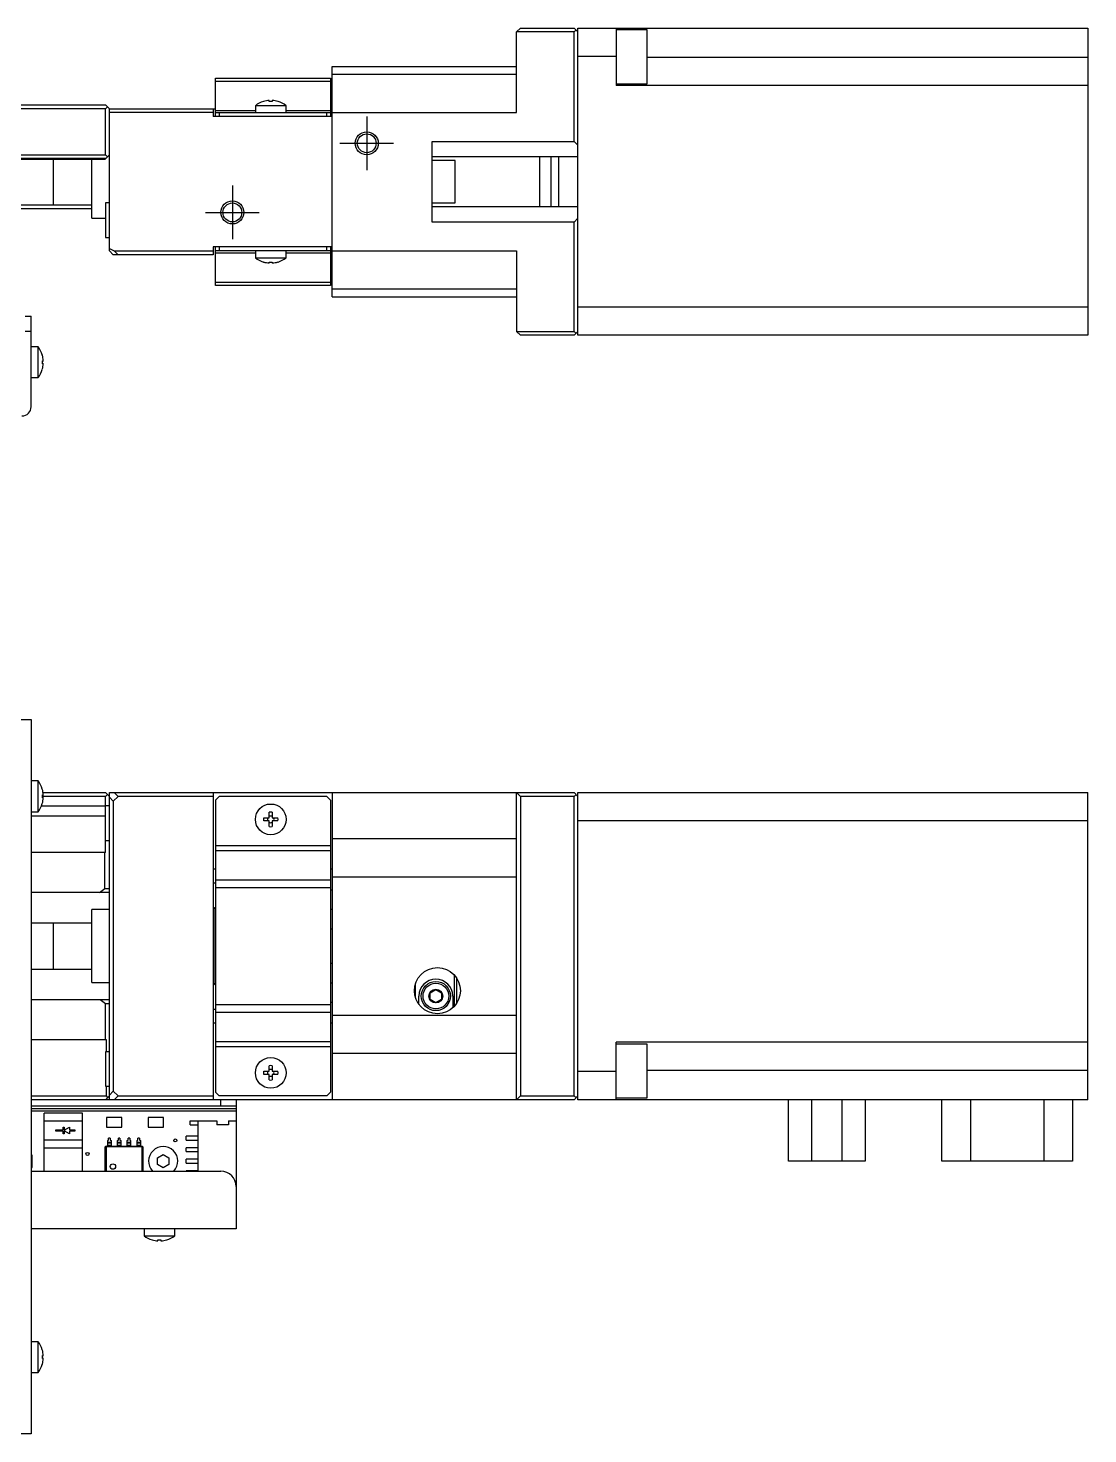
# Model space of a CAD drawing. Extents: x 0 to 615, y -8 to 395.
# Drawn here: x 156.9 to 294.9, y 212.1 to 395.1 of the extents above; entities that cross this region are included whole.
import ezdxf

# ---------------------------------------------------------------- set-up
doc = ezdxf.new("R2010")
doc.units = 0
doc.header["$LTSCALE"] = 0.5
doc.linetypes.add('CENTER', pattern=[50.8, 31.75, -6.35, 6.35, -6.35])
for name, color, linetype in [('MSM_CENTER', 1, 'CENTER'), ('MSM_CONTINUOUS', 7, 'CONTINUOUS'), ('MSM_NARROW', 5, 'CONTINUOUS')]:
    doc.layers.add(name, color=color, linetype=linetype)

msp = doc.modelspace()

# ---------------------------------------------------------------- linework, layer by layer
at = {"layer": 'MSM_CENTER'}
for p, q in [((200.95, 383.62), (200.95, 376.62)), ((197.45, 380.12), (204.45, 380.12)), ((183.45, 374.62), (183.45, 367.62)), ((179.95, 371.12), (186.95, 371.12))]:
    msp.add_line(p, q, dxfattribs=at)
at = {"layer": 'MSM_CONTINUOUS'}
for p, q in [((220.95, 395.12), (220.45, 394.62)), ((227.95, 394.62), (220.45, 394.62)), ((220.45, 384.12), (220.45, 394.62)), ((220.95, 395.12), (227.95, 395.12)), ((228.45, 394.62), (227.95, 395.12)), ((227.95, 394.62), (228.2, 394.87)), ((227.95, 380.37), (227.95, 394.62)), ((228.45, 355.12), (228.45, 395.12)), ((228.45, 395.12), (294.85, 395.12)), ((233.45, 395.12), (233.45, 387.63)), ((237.45, 394.88), (233.45, 394.88)), ((237.45, 387.88), (237.45, 394.88)), ((294.85, 395.12), (294.85, 355.12)), ((196.45, 360.12), (196.45, 390.12)), ((196.45, 390.12), (220.45, 390.12)), ((233.45, 391.42), (228.45, 391.42)), ((237.45, 391.33), (294.85, 391.33)), ((181.25, 383.62), (181.25, 388.62)), ((181.25, 388.62), (196.25, 388.62)), ((196.25, 388.18), (181.25, 388.18)), ((196.25, 388.62), (196.25, 383.62)), ((196.45, 389.12), (220.45, 389.12)), ((233.45, 387.88), (237.45, 387.88)), ((294.85, 387.63), (233.45, 387.63)), ((90.95, 385.12), (166.95, 385.12)), ((166.95, 384.62), (90.95, 384.62)), ((167.45, 384.62), (166.95, 385.12)), ((166.95, 384.62), (167.2, 384.87)), ((166.95, 378.62), (166.95, 384.62)), ((167.45, 366.12), (167.45, 384.62)), ((167.45, 384.62), (181.25, 384.62)), ((180.95, 384.62), (180.95, 383.62)), ((181.25, 384.41), (186.45, 384.41)), ((190.45, 385.01), (186.45, 385.01)), ((186.45, 385.01), (186.45, 384.12)), ((187.53, 385.57), (187.5, 385.57)), ((188.25, 385.57), (188.25, 385.7)), ((188.65, 385.57), (188.25, 385.57)), ((188.65, 385.7), (188.65, 385.57)), ((189.4, 385.57), (189.38, 385.57)), ((190.45, 384.12), (190.45, 385.01)), ((190.45, 384.41), (196.25, 384.41)), ((180.95, 384.12), (167.45, 384.12)), ((196.45, 383.62), (180.95, 383.62)), ((181.25, 384.12), (196.25, 384.12)), ((181.75, 384.12), (181.75, 383.62)), ((195.75, 383.62), (195.75, 384.12)), ((196.45, 384.12), (220.45, 384.12)), ((209.45, 380.37), (227.95, 380.37)), ((209.45, 369.87), (209.45, 380.37)), ((228.45, 379.87), (227.95, 380.37)), ((166.95, 378.12), (90.45, 378.12)), ((90.95, 378.62), (166.95, 378.62)), ((166.85, 378.02), (149.05, 378.02)), ((160.15, 372.12), (160.15, 378.02)), ((165.15, 370.37), (165.15, 378.02)), ((166.85, 378.02), (167.45, 378.62)), ((167.2, 378.37), (166.95, 378.62)), ((228.45, 378.37), (209.45, 378.37)), ((212.45, 377.87), (209.45, 377.87)), ((212.45, 372.37), (212.45, 377.87)), ((223.45, 378.37), (223.45, 371.87)), ((224.95, 371.87), (224.95, 378.37)), ((225.95, 371.87), (225.95, 378.37)), ((150.45, 372.12), (165.15, 372.12)), ((150.45, 371.62), (165.15, 371.62)), ((166.95, 372.37), (166.95, 367.87)), ((167.45, 372.37), (166.95, 372.37)), ((209.45, 372.37), (212.45, 372.37)), ((209.45, 371.87), (228.45, 371.87)), ((165.15, 370.37), (166.95, 370.37)), ((227.95, 369.87), (209.45, 369.87)), ((227.95, 369.87), (228.45, 370.37)), ((227.95, 355.62), (227.95, 369.87)), ((166.95, 367.87), (167.45, 367.87)), ((167.45, 366.42), (168.07, 366.12)), ((167.95, 365.62), (167.45, 366.12)), ((168.07, 366.12), (180.95, 366.12)), ((168.07, 366.12), (168.57, 365.62)), ((196.45, 366.62), (180.95, 366.62)), ((180.95, 366.62), (180.95, 365.62)), ((181.25, 361.62), (181.25, 366.62)), ((196.25, 366.12), (181.25, 366.12)), ((181.75, 366.62), (181.75, 366.12)), ((186.45, 366.12), (186.45, 365.22)), ((190.45, 365.22), (190.45, 366.12)), ((195.75, 366.12), (195.75, 366.62)), ((196.25, 366.62), (196.25, 361.62)), ((196.45, 366.12), (220.45, 366.12)), ((220.45, 366.12), (220.45, 355.62)), ((180.95, 365.62), (167.95, 365.62)), ((186.45, 365.82), (181.25, 365.82)), ((186.45, 365.22), (190.45, 365.22)), ((187.5, 364.66), (187.53, 364.66)), ((188.25, 364.66), (188.65, 364.66)), ((188.25, 364.53), (188.25, 364.66)), ((188.65, 364.66), (188.65, 364.53)), ((189.38, 364.66), (189.4, 364.66)), ((196.25, 365.82), (190.45, 365.82)), ((181.25, 362.05), (196.25, 362.05)), ((196.25, 361.62), (181.25, 361.62)), ((220.45, 361.12), (196.45, 361.12)), ((196.45, 360.12), (220.45, 360.12)), ((228.45, 358.82), (294.85, 358.82)), ((156.45, 357.62), (157.25, 357.62)), ((157.25, 345.82), (157.25, 357.62)), ((157.25, 355.62), (156.45, 355.62)), ((220.45, 355.62), (227.95, 355.62)), ((220.45, 355.62), (220.95, 355.12)), ((227.95, 355.12), (220.95, 355.12)), ((228.2, 355.37), (227.95, 355.62)), ((227.95, 355.12), (228.45, 355.62)), ((294.85, 355.12), (228.45, 355.12)), ((158.15, 353.62), (157.25, 353.62)), ((158.15, 349.62), (158.15, 353.62)), ((158.71, 352.54), (158.71, 352.57)), ((158.71, 351.82), (158.84, 351.82)), ((158.71, 351.42), (158.71, 351.82)), ((158.84, 351.42), (158.71, 351.42)), ((157.25, 349.62), (158.15, 349.62)), ((158.71, 350.67), (158.71, 350.69)), ((151.75, 305.1), (157.25, 305.1)), ((157.25, 305.1), (157.25, 212.1)), ((158.15, 297.1), (157.25, 297.1)), ((158.15, 293.1), (158.15, 297.1)), ((158.71, 296.03), (158.71, 296.05)), ((158.71, 295.3), (158.84, 295.3)), ((158.71, 294.9), (158.71, 295.3)), ((166.95, 295.1), (158.71, 295.1)), ((158.84, 294.9), (158.71, 294.9)), ((158.81, 295.6), (166.95, 295.6)), ((167.45, 295.1), (166.95, 295.6)), ((166.95, 295.1), (167.2, 295.35)), ((166.95, 293.86), (166.95, 295.1)), ((167.45, 255.6), (167.45, 295.6)), ((167.45, 295.6), (227.95, 295.6)), ((167.95, 294.49), (167.45, 294.99)), ((168.57, 295.1), (167.95, 294.49)), ((168.07, 295.6), (168.57, 295.1)), ((180.95, 295.1), (168.57, 295.1)), ((180.95, 295.6), (180.95, 255.6)), ((181.75, 295.1), (181.25, 294.6)), ((195.75, 295.1), (181.75, 295.1)), ((196.25, 294.6), (195.75, 295.1)), ((196.45, 295.6), (196.45, 255.6)), ((220.45, 255.6), (220.45, 295.6)), ((220.45, 295.6), (220.95, 295.1)), ((227.95, 295.1), (220.95, 295.1)), ((220.95, 295.1), (220.95, 256.1)), ((228.45, 295.1), (227.95, 295.6)), ((227.95, 295.1), (228.2, 295.35)), ((227.95, 256.1), (227.95, 295.1)), ((228.45, 255.6), (228.45, 295.6)), ((228.45, 295.6), (294.85, 295.6)), ((294.85, 255.6), (294.85, 295.6)), ((157.25, 293.1), (158.15, 293.1)), ((158.61, 293.86), (166.95, 293.86)), ((158.71, 294.15), (158.71, 294.17)), ((166.95, 287.8), (166.95, 293.85)), ((167.45, 293.85), (166.95, 293.85)), ((167.95, 294.49), (167.95, 256.71)), ((181.25, 294.6), (181.25, 256.6)), ((188.25, 292.3), (188.25, 293.03)), ((188.65, 293.03), (188.65, 292.3)), ((196.25, 294.6), (196.25, 256.6)), ((166.95, 292.54), (157.25, 292.54)), ((187.53, 292.3), (188.25, 292.3)), ((188.25, 291.9), (187.53, 291.9)), ((188.25, 291.17), (188.25, 291.9)), ((188.65, 292.3), (189.38, 292.3)), ((189.38, 291.9), (188.65, 291.9)), ((188.65, 291.9), (188.65, 291.17)), ((294.85, 291.9), (228.45, 291.9)), ((166.95, 289.35), (167.45, 289.35)), ((196.45, 289.6), (220.45, 289.6)), ((166.95, 287.8), (157.25, 287.8)), ((166.85, 283.1), (166.85, 287.8)), ((181.25, 288.72), (196.25, 288.72)), ((196.25, 288.01), (181.25, 288.01)), ((181.25, 285.6), (180.95, 285.6)), ((196.45, 285.6), (196.25, 285.6)), ((180.95, 283.85), (181.25, 283.85)), ((181.25, 284.24), (196.25, 284.24)), ((196.45, 284.6), (220.45, 284.6)), ((167.45, 282.6), (157.25, 282.6)), ((166.15, 282.6), (166.85, 283.1)), ((166.85, 283.1), (167.45, 283.1)), ((196.25, 283.18), (181.25, 283.18)), ((196.29, 283.48), (196.25, 283.48)), ((196.25, 282.42), (196.29, 282.42)), ((196.29, 267.72), (196.29, 283.48)), ((196.45, 282.87), (196.29, 282.87)), ((165.15, 270.85), (165.15, 280.35)), ((167.45, 280.35), (165.15, 280.35)), ((181.15, 280.6), (180.95, 280.4)), ((181.15, 280.6), (181.15, 270.6)), ((181.25, 280.6), (181.15, 280.6)), ((196.25, 281.84), (196.29, 281.84)), ((196.45, 280.37), (196.29, 280.37)), ((165.15, 278.6), (157.25, 278.6)), ((160.15, 272.6), (160.15, 278.6)), ((196.29, 277.87), (196.45, 277.87)), ((196.45, 273.32), (196.29, 273.32)), ((157.25, 272.6), (165.15, 272.6)), ((212.35, 271.84), (212.35, 267.76)), ((212.65, 271.46), (212.65, 268.14)), ((165.15, 270.85), (167.45, 270.85)), ((180.95, 270.8), (181.15, 270.6)), ((181.15, 270.6), (181.25, 270.6)), ((196.25, 269.36), (196.29, 269.36)), ((196.29, 270.82), (196.45, 270.82)), ((207.25, 270.57), (207.25, 269.03)), ((207.75, 268), (207.75, 269.1)), ((209.2, 269.53), (209.95, 269.96)), ((209.2, 268.66), (209.2, 269.53)), ((209.95, 269.96), (210.7, 269.53)), ((210.7, 269.53), (210.7, 268.66)), ((212.15, 269.1), (212.15, 267.56)), ((167.45, 268.6), (157.25, 268.6)), ((166.95, 268.1), (166.25, 268.6)), ((166.95, 263.4), (166.95, 268.1)), ((167.45, 268.1), (166.95, 268.1)), ((181.25, 267.35), (180.95, 267.35)), ((181.25, 268.01), (196.25, 268.01)), ((196.25, 268.77), (196.29, 268.77)), ((196.25, 267.72), (196.29, 267.72)), ((196.29, 268.32), (196.45, 268.32)), ((209.95, 268.23), (209.2, 268.66)), ((210.7, 268.66), (209.95, 268.23)), ((180.95, 265.6), (181.25, 265.6)), ((196.25, 266.95), (181.25, 266.95)), ((196.25, 265.6), (196.45, 265.6)), ((196.45, 266.6), (220.45, 266.6)), ((167.05, 263.4), (157.25, 263.4)), ((166.95, 261.85), (166.95, 257.35)), ((167.45, 261.85), (166.95, 261.85)), ((167.05, 261.85), (167.05, 263.4)), ((181.25, 263.18), (196.25, 263.18)), ((196.25, 262.48), (181.25, 262.48)), ((233.45, 255.6), (233.45, 263.09)), ((294.85, 263.09), (233.45, 263.09)), ((237.45, 262.83), (233.45, 262.83)), ((237.45, 255.83), (237.45, 262.83)), ((188.25, 259.3), (188.25, 260.03)), ((188.65, 260.03), (188.65, 259.3)), ((220.45, 261.6), (196.45, 261.6)), ((187.53, 259.3), (188.25, 259.3)), ((188.25, 258.9), (187.53, 258.9)), ((188.25, 258.17), (188.25, 258.9)), ((188.65, 259.3), (189.38, 259.3)), ((188.65, 258.9), (188.65, 258.17)), ((189.38, 258.9), (188.65, 258.9)), ((228.45, 259.3), (233.45, 259.3)), ((294.85, 259.39), (237.45, 259.39)), ((166.95, 257.35), (167.45, 257.35)), ((167.05, 256.1), (167.05, 257.35)), ((167.45, 256.21), (167.95, 256.71)), ((167.95, 256.71), (168.57, 256.1)), ((181.25, 256.6), (181.75, 256.1)), ((195.75, 256.1), (196.25, 256.6)), ((157.25, 256.1), (167.05, 256.1)), ((227.95, 255.6), (157.25, 255.6)), ((157.25, 254.8), (183.95, 254.8)), ((183.95, 254.4), (157.25, 254.4)), ((166.95, 255.6), (167.25, 255.9)), ((167.25, 255.9), (167.05, 256.1)), ((167.25, 255.9), (167.45, 256.1)), ((168.57, 256.1), (168.07, 255.6)), ((168.57, 256.1), (180.95, 256.1)), ((195.75, 256.1), (181.75, 256.1)), ((181.95, 254.8), (181.95, 255.6)), ((183.95, 255.6), (183.95, 238.8)), ((220.95, 256.1), (220.45, 255.6)), ((220.95, 256.1), (227.95, 256.1)), ((228.2, 255.85), (227.95, 256.1)), ((227.95, 255.6), (228.45, 256.1)), ((294.85, 255.6), (228.45, 255.6)), ((233.45, 255.83), (237.45, 255.83)), ((255.85, 247.6), (255.85, 255.6)), ((258.85, 255.6), (258.85, 247.6)), ((262.85, 247.6), (262.85, 255.6)), ((265.85, 255.6), (265.85, 247.6)), ((275.85, 247.6), (275.85, 255.6)), ((279.55, 255.6), (279.55, 247.6)), ((289.15, 247.6), (289.15, 255.6)), ((292.85, 255.6), (292.85, 247.6)), ((183.95, 254.1), (157.25, 254.1)), ((163.95, 253.85), (158.95, 253.85)), ((158.95, 246.3), (158.95, 253.85)), ((158.95, 252.85), (163.95, 252.85)), ((163.95, 246.3), (163.95, 253.85)), ((169.08, 253.3), (167.08, 253.3)), ((167.08, 253.3), (167.08, 252.05)), ((169.08, 252.05), (169.08, 253.3)), ((172.48, 253.3), (172.48, 252.05)), ((174.48, 253.3), (172.48, 253.3)), ((174.48, 252.05), (174.48, 253.3)), ((177.95, 252.35), (177.95, 252.85)), ((177.95, 252.85), (181.45, 252.85)), ((178.95, 252.85), (178.95, 246.3)), ((181.45, 252.85), (181.45, 252.35)), ((182.95, 252.85), (183.95, 252.85)), ((182.95, 252.85), (182.95, 252.35)), ((160.45, 251.52), (160.45, 251.67)), ((160.45, 251.67), (161.4, 251.67)), ((161.4, 251.52), (160.45, 251.52)), ((161.4, 251.67), (161.4, 252.05)), ((161.4, 252.05), (161.55, 252.05)), ((161.4, 251.15), (161.4, 251.52)), ((161.55, 251.15), (161.4, 251.15)), ((161.55, 252.05), (161.55, 251.66)), ((161.55, 251.66), (162.23, 252.05)), ((162.23, 251.15), (161.55, 251.54)), ((161.55, 251.54), (161.55, 251.15)), ((162.23, 252.05), (162.23, 251.67)), ((162.23, 251.67), (162.93, 251.67)), ((162.23, 251.52), (162.23, 251.15)), ((162.93, 251.52), (162.23, 251.52)), ((162.93, 251.67), (162.93, 251.52)), ((167.08, 252.05), (169.08, 252.05)), ((172.48, 252.05), (174.48, 252.05)), ((177.45, 250.35), (177.45, 250.85)), ((178.95, 250.85), (177.45, 250.85)), ((177.95, 252.35), (178.95, 252.35)), ((182.95, 252.35), (181.45, 252.35)), ((163.95, 250.35), (158.95, 250.35)), ((158.95, 249.35), (163.95, 249.35)), ((166.9, 246.3), (166.9, 249.45)), ((171.8, 249.45), (166.9, 249.45)), ((167, 249.55), (171.7, 249.55)), ((167, 249.55), (167, 246.3)), ((167.23, 250.28), (167.34, 250.35)), ((167.23, 249.55), (167.23, 250.28)), ((167.23, 250.09), (167.66, 250.09)), ((167.23, 249.99), (167.66, 249.99)), ((167.66, 249.66), (167.23, 249.66)), ((167.34, 250.35), (167.34, 250.6)), ((167.54, 250.6), (167.34, 250.6)), ((167.54, 250.6), (167.54, 250.35)), ((167.54, 250.35), (167.66, 250.28)), ((167.66, 250.28), (167.66, 249.55)), ((168.5, 250.28), (168.61, 250.35)), ((168.5, 249.55), (168.5, 250.28)), ((168.5, 250.09), (168.93, 250.09)), ((168.5, 249.99), (168.93, 249.99)), ((168.93, 249.66), (168.5, 249.66)), ((168.81, 250.6), (168.61, 250.6)), ((168.61, 250.35), (168.61, 250.6)), ((168.81, 250.6), (168.81, 250.35)), ((168.81, 250.35), (168.93, 250.28)), ((168.93, 250.28), (168.93, 249.55)), ((169.77, 250.28), (169.88, 250.35)), ((169.77, 249.55), (169.77, 250.28)), ((169.77, 250.09), (170.2, 250.09)), ((169.77, 249.99), (170.2, 249.99)), ((170.2, 249.66), (169.77, 249.66)), ((170.08, 250.6), (169.88, 250.6)), ((169.88, 250.35), (169.88, 250.6)), ((170.08, 250.6), (170.08, 250.35)), ((170.08, 250.35), (170.2, 250.28)), ((170.2, 250.28), (170.2, 249.55)), ((171.04, 250.28), (171.15, 250.35)), ((171.04, 249.55), (171.04, 250.28)), ((171.04, 250.09), (171.47, 250.09)), ((171.04, 249.99), (171.47, 249.99)), ((171.47, 249.66), (171.04, 249.66)), ((171.35, 250.6), (171.15, 250.6)), ((171.15, 250.35), (171.15, 250.6)), ((171.35, 250.6), (171.35, 250.35)), ((171.35, 250.35), (171.47, 250.28)), ((171.47, 250.28), (171.47, 249.55)), ((171.7, 246.3), (171.7, 249.55)), ((171.8, 249.45), (171.8, 246.3)), ((177.45, 250.35), (178.95, 250.35)), ((177.45, 248.85), (177.45, 249.35)), ((178.95, 249.35), (177.45, 249.35)), ((157.37, 248.4), (157.25, 248.4)), ((157.37, 246.8), (157.37, 248.4)), ((173.7, 248.03), (174.45, 248.46)), ((173.7, 247.16), (173.7, 248.03)), ((174.45, 246.73), (173.7, 247.16)), ((174.45, 248.46), (175.2, 248.03)), ((175.2, 247.16), (174.45, 246.73)), ((175.2, 248.03), (175.2, 247.16)), ((177.45, 248.85), (178.95, 248.85)), ((177.45, 247.35), (177.45, 247.85)), ((178.95, 247.85), (177.45, 247.85)), ((177.45, 247.35), (178.95, 247.35)), ((265.85, 247.6), (255.85, 247.6)), ((292.85, 247.6), (275.85, 247.6)), ((157.25, 246.8), (157.37, 246.8)), ((157.25, 246.3), (181.95, 246.3)), ((177.45, 246.3), (177.45, 246.35)), ((178.95, 246.35), (177.45, 246.35)), ((183.95, 238.8), (157.25, 238.8)), ((171.95, 238.8), (171.95, 237.9)), ((175.95, 237.9), (175.95, 238.8)), ((171.95, 237.9), (175.95, 237.9)), ((173, 237.34), (173.03, 237.34)), ((173.75, 237.34), (174.15, 237.34)), ((173.75, 237.21), (173.75, 237.34)), ((174.15, 237.34), (174.15, 237.21)), ((174.88, 237.34), (174.9, 237.34)), ((158.15, 224.1), (157.25, 224.1)), ((158.15, 220.1), (158.15, 224.1)), ((158.71, 223.03), (158.71, 223.05)), ((158.71, 222.3), (158.84, 222.3)), ((158.71, 221.9), (158.71, 222.3)), ((158.84, 221.9), (158.71, 221.9)), ((157.25, 220.1), (158.15, 220.1)), ((158.71, 221.15), (158.71, 221.17)), ((157.25, 212.1), (140.45, 212.1))]:
    msp.add_line(p, q, dxfattribs=at)
for centre, radius in [((200.95, 380.12), 1.23), ((183.45, 371.12), 1.23), ((188.45, 292.1), 2), ((210.15, 269.8), 3), ((209.95, 269.1), 1.9), ((209.95, 269.1), 1.67), ((209.95, 269.1), 0.9), ((188.45, 259.1), 2), ((176.02, 250.3), 0.2), ((164.59, 248.54), 0.2), ((167.9, 246.9), 0.35)]:
    msp.add_circle(centre, radius, dxfattribs=at)
for centre, radius, start, end in [((188.45, 382.52), 3.2, 107.27, 128.6822), ((188.45, 382.52), 3.19, 93.5903, 106.9053), ((188.45, 382.52), 3.19, 73.0947, 86.4097), ((188.45, 382.52), 3.2, 51.3178, 72.73), ((188.45, 367.72), 3.2, 231.3178, 252.73), ((188.45, 367.72), 3.19, 253.0947, 266.4097), ((188.45, 367.72), 3.19, 273.5903, 286.9053), ((188.45, 367.72), 3.2, 287.27, 308.6822), ((155.65, 351.62), 3.2, 17.27, 38.6822), ((155.65, 351.62), 3.19, 3.5904, 16.9053), ((155.65, 351.62), 3.19, 343.0947, 356.4096), ((155.65, 351.62), 3.2, 321.3178, 342.73), ((156.05, 345.82), 1.2, 270, 0), ((155.65, 295.1), 3.2, 17.27, 38.6822), ((155.65, 295.1), 3.19, 3.5904, 16.9053), ((155.65, 295.1), 3.19, 343.0947, 356.4096), ((155.65, 295.1), 3.2, 321.3178, 342.73), ((188.45, 292.1), 0.95, 77.8468, 102.1532), ((188.45, 292.1), 0.95, 167.8468, 192.1532), ((188.45, 292.1), 0.435, 152.6335, 207.3665), ((188.45, 292.1), 0.435, 62.6335, 117.3665), ((188.45, 292.1), 0.435, 242.6335, 297.3665), ((188.45, 292.1), 0.95, 257.8468, 282.1532), ((188.45, 292.1), 0.435, 332.6335, 27.3665), ((188.45, 292.1), 0.95, 347.8468, 12.1532), ((209.95, 269.1), 2.2, 0.0004, 179.9996), ((188.45, 259.1), 0.95, 77.8468, 102.1532), ((188.45, 259.1), 0.95, 167.8468, 192.1532), ((188.45, 259.1), 0.435, 152.6335, 207.3665), ((188.45, 259.1), 0.435, 62.6335, 117.3665), ((188.45, 259.1), 0.435, 242.6335, 297.3665), ((188.45, 259.1), 0.95, 257.8468, 282.1532), ((188.45, 259.1), 0.435, 332.6335, 27.3665), ((188.45, 259.1), 0.95, 347.8468, 12.1532), ((167, 249.45), 0.1, 90, 180), ((171.7, 249.45), 0.1, 0, 90), ((174.45, 247.6), 1.9, 316.8264, 223.1735), ((181.95, 244.3), 2, 0, 90), ((173.95, 240.4), 3.2, 231.3178, 252.73), ((173.95, 240.4), 3.19, 253.0947, 266.4097), ((173.95, 240.4), 3.19, 273.5903, 286.9053), ((173.95, 240.4), 3.2, 287.27, 308.6822), ((155.65, 222.1), 3.2, 17.27, 38.6822), ((155.65, 222.1), 3.19, 3.5904, 16.9053), ((155.65, 222.1), 3.19, 343.0947, 356.4096), ((155.65, 222.1), 3.2, 321.3178, 342.73)]:
    msp.add_arc(centre, radius, start, end, dxfattribs=at)
at = {"layer": 'MSM_NARROW'}
for centre in [(200.95, 380.12), (183.45, 371.12)]:
    msp.add_circle(centre, 1.5, dxfattribs=at)

doc.saveas('drawing.dxf')
